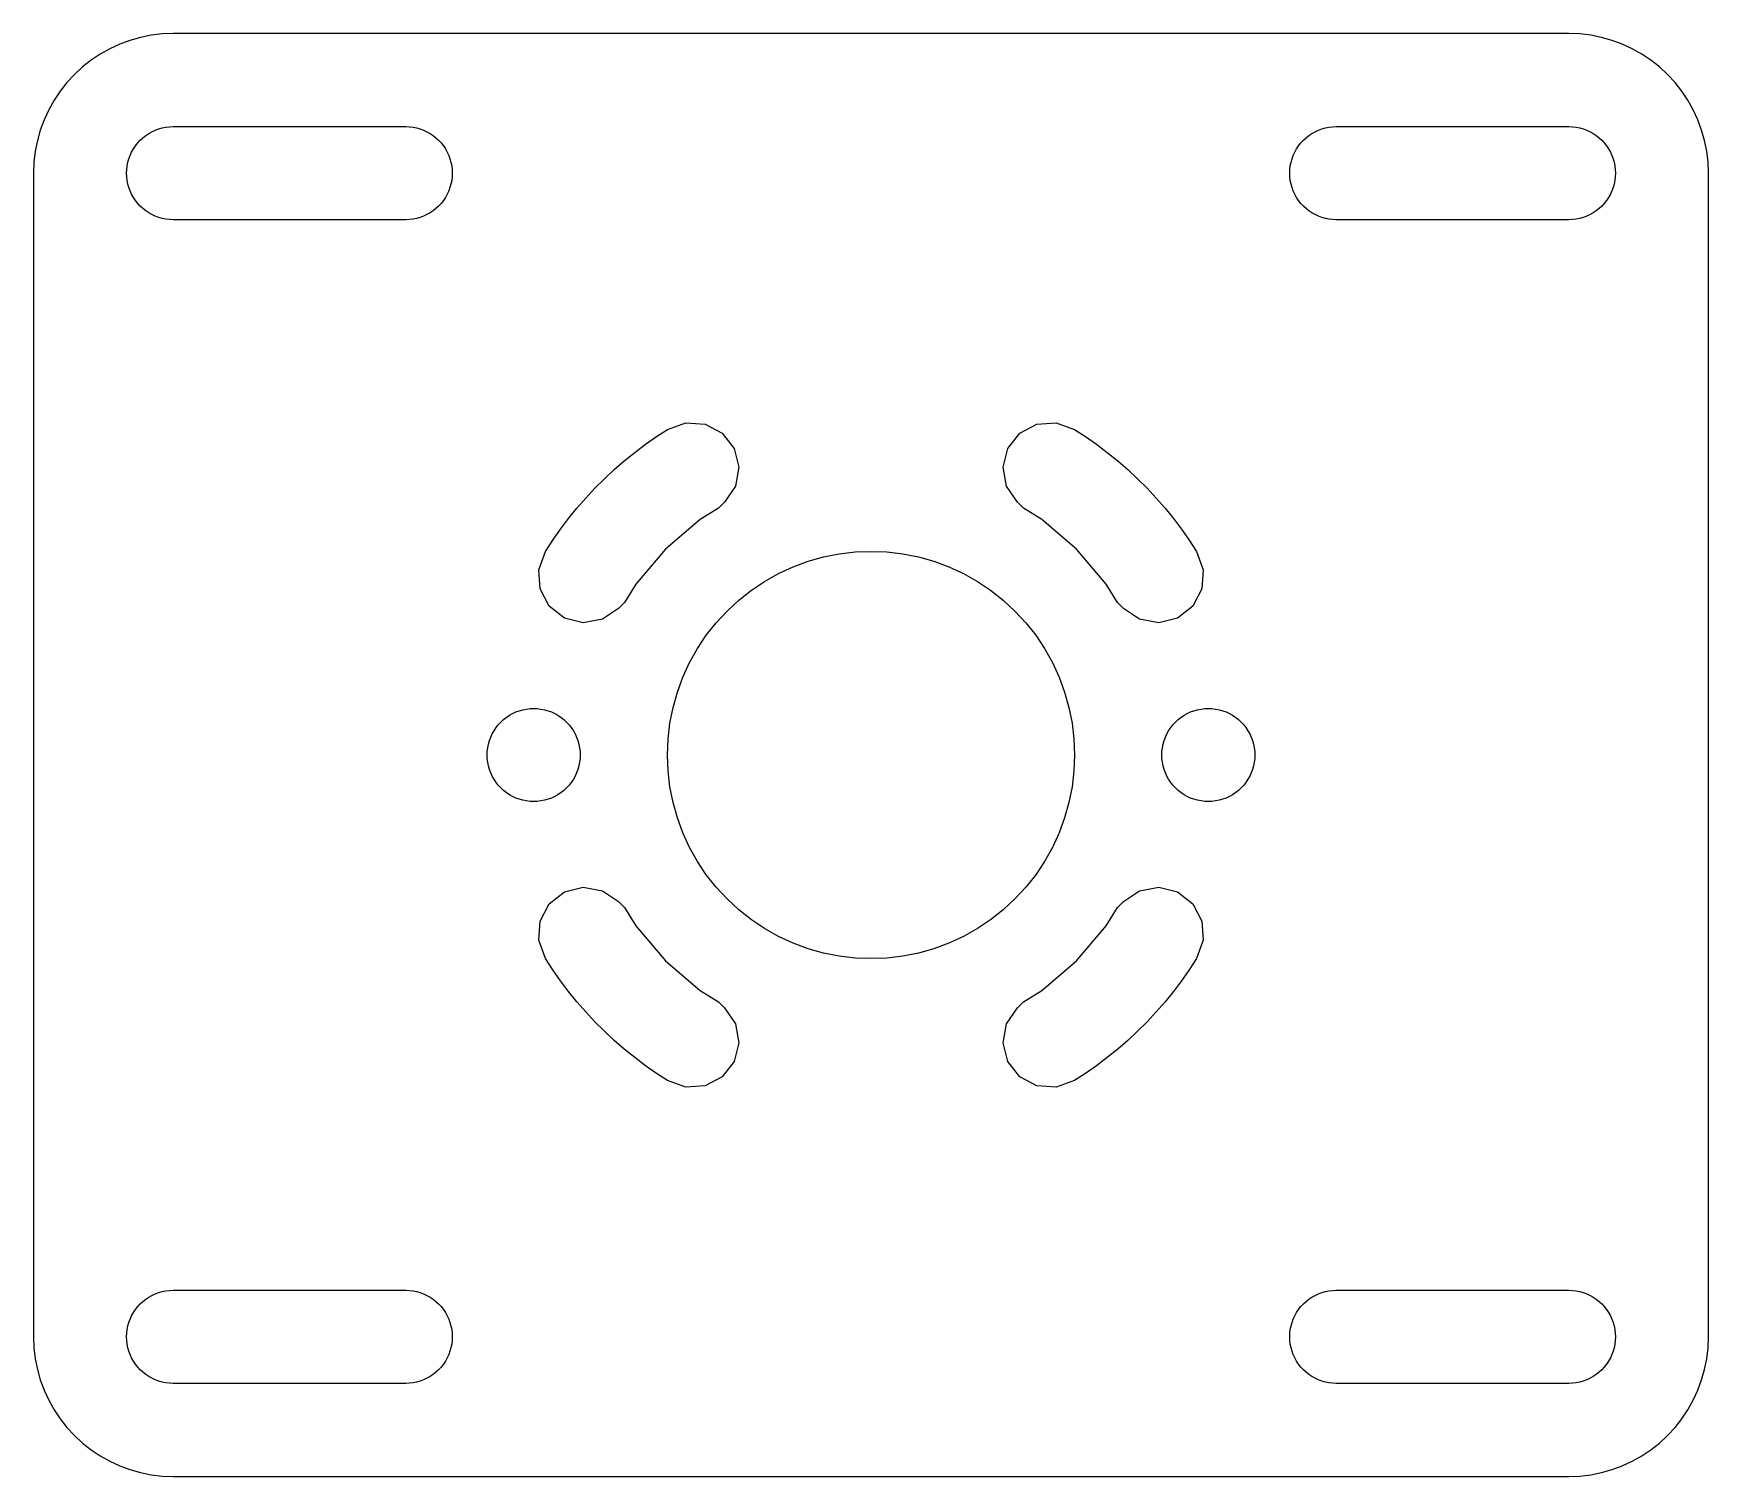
# Model space of a CAD drawing. Header units: metres. Extents: x 34 to 106, y -31 to 31.
import ezdxf

# ---------------------------------------------------------------- set-up
doc = ezdxf.new("R2010")
doc.units = ezdxf.units.M

msp = doc.modelspace()

# ---------------------------------------------------------------- linework, layer by layer
for p, q in [((39.5293, 30.9815), (39.0614, 30.9261)), ((40, 31), (39.5293, 30.9815)), ((100, 31), (40, 31)), ((100.471, 30.9815), (100, 31)), ((100.939, 30.9261), (100.471, 30.9815)), ((37.2761, 30.346), (36.865, 30.1158)), ((37.7039, 30.5433), (37.2761, 30.346)), ((38.1459, 30.7063), (37.7039, 30.5433)), ((38.5993, 30.8342), (38.1459, 30.7063)), ((39.0614, 30.9261), (38.5993, 30.8342)), ((101.401, 30.8342), (100.939, 30.9261)), ((101.854, 30.7063), (101.401, 30.8342)), ((102.296, 30.5433), (101.854, 30.7063)), ((102.724, 30.346), (102.296, 30.5433)), ((103.135, 30.1158), (102.724, 30.346)), ((36.1033, 29.5624), (35.7574, 29.2426)), ((36.4733, 29.8541), (36.1033, 29.5624)), ((36.865, 30.1158), (36.4733, 29.8541)), ((103.527, 29.8541), (103.135, 30.1158)), ((103.897, 29.5624), (103.527, 29.8541)), ((104.243, 29.2426), (103.897, 29.5624)), ((35.4376, 28.8967), (35.1459, 28.5267)), ((35.7574, 29.2426), (35.4376, 28.8967)), ((104.562, 28.8967), (104.243, 29.2426)), ((104.854, 28.5267), (104.562, 28.8967)), ((34.8842, 28.135), (34.654, 27.7239)), ((35.1459, 28.5267), (34.8842, 28.135)), ((105.116, 28.135), (104.854, 28.5267)), ((105.346, 27.7239), (105.116, 28.135)), ((34.654, 27.7239), (34.4567, 27.2961)), ((105.543, 27.2961), (105.346, 27.7239)), ((34.2937, 26.8541), (34.1658, 26.4007)), ((34.4567, 27.2961), (34.2937, 26.8541)), ((38.8244, 26.618), (38.955, 26.7053)), ((38.955, 26.7053), (39.092, 26.782)), ((39.092, 26.782), (39.2346, 26.8477)), ((39.2346, 26.8477), (39.382, 26.9021)), ((39.382, 26.9021), (39.5331, 26.9447)), ((39.5331, 26.9447), (39.6871, 26.9754)), ((39.6871, 26.9754), (39.8431, 26.9938)), ((39.8431, 26.9938), (40, 27)), ((40, 27), (50, 27)), ((50, 27), (50.1569, 26.9938)), ((50.1569, 26.9938), (50.3129, 26.9754)), ((50.3129, 26.9754), (50.4669, 26.9447)), ((50.4669, 26.9447), (50.618, 26.9021)), ((50.618, 26.9021), (50.7654, 26.8477)), ((50.7654, 26.8477), (50.908, 26.782)), ((50.908, 26.782), (51.045, 26.7053)), ((51.045, 26.7053), (51.1756, 26.618)), ((88.8244, 26.618), (88.955, 26.7053)), ((88.955, 26.7053), (89.092, 26.782)), ((89.092, 26.782), (89.2346, 26.8477)), ((89.2346, 26.8477), (89.382, 26.9021)), ((89.382, 26.9021), (89.5331, 26.9447)), ((89.5331, 26.9447), (89.6871, 26.9754)), ((89.6871, 26.9754), (89.8431, 26.9938)), ((89.8431, 26.9938), (90, 27)), ((90, 27), (100, 27)), ((100, 27), (100.157, 26.9938)), ((100.157, 26.9938), (100.313, 26.9754)), ((100.313, 26.9754), (100.467, 26.9447)), ((100.467, 26.9447), (100.618, 26.9021)), ((100.618, 26.9021), (100.765, 26.8477)), ((100.765, 26.8477), (100.908, 26.782)), ((100.908, 26.782), (101.045, 26.7053)), ((101.045, 26.7053), (101.176, 26.618)), ((105.706, 26.8541), (105.543, 27.2961)), ((105.834, 26.4007), (105.706, 26.8541)), ((34.0739, 25.9386), (34.0185, 25.4707)), ((34.1658, 26.4007), (34.0739, 25.9386)), ((38.218, 25.908), (38.2947, 26.045)), ((38.2947, 26.045), (38.382, 26.1756)), ((38.382, 26.1756), (38.4792, 26.2989)), ((38.4792, 26.2989), (38.5858, 26.4142)), ((38.5858, 26.4142), (38.7011, 26.5208)), ((38.7011, 26.5208), (38.8244, 26.618)), ((51.1756, 26.618), (51.2989, 26.5208)), ((51.2989, 26.5208), (51.4142, 26.4142)), ((51.4142, 26.4142), (51.5208, 26.2989)), ((51.5208, 26.2989), (51.618, 26.1756)), ((51.618, 26.1756), (51.7053, 26.045)), ((51.7053, 26.045), (51.782, 25.908)), ((88.218, 25.908), (88.2947, 26.045)), ((88.2947, 26.045), (88.382, 26.1756)), ((88.382, 26.1756), (88.4792, 26.2989)), ((88.4792, 26.2989), (88.5858, 26.4142)), ((88.5858, 26.4142), (88.7011, 26.5208)), ((88.7011, 26.5208), (88.8244, 26.618)), ((101.176, 26.618), (101.299, 26.5208)), ((101.299, 26.5208), (101.414, 26.4142)), ((101.414, 26.4142), (101.521, 26.2989)), ((101.521, 26.2989), (101.618, 26.1756)), ((101.618, 26.1756), (101.705, 26.045)), ((101.705, 26.045), (101.782, 25.908)), ((105.926, 25.9386), (105.834, 26.4007)), ((105.981, 25.4707), (105.926, 25.9386)), ((34.0185, 25.4707), (34, 25)), ((38.0062, 25.1569), (38.0246, 25.3129)), ((38.0246, 25.3129), (38.0553, 25.4669)), ((38.0553, 25.4669), (38.0979, 25.618)), ((38.0979, 25.618), (38.1523, 25.7654)), ((38.1523, 25.7654), (38.218, 25.908)), ((51.782, 25.908), (51.8478, 25.7654)), ((51.8478, 25.7654), (51.9021, 25.618)), ((51.9021, 25.618), (51.9447, 25.4669)), ((51.9447, 25.4669), (51.9754, 25.3129)), ((51.9754, 25.3129), (51.9938, 25.1569)), ((88.0062, 25.1569), (88.0246, 25.3129)), ((88.0246, 25.3129), (88.0553, 25.4669)), ((88.0553, 25.4669), (88.0979, 25.618)), ((88.0979, 25.618), (88.1522, 25.7654)), ((88.1522, 25.7654), (88.218, 25.908)), ((101.782, 25.908), (101.848, 25.7654)), ((101.848, 25.7654), (101.902, 25.618)), ((101.902, 25.618), (101.945, 25.4669)), ((101.945, 25.4669), (101.975, 25.3129)), ((101.975, 25.3129), (101.994, 25.1569)), ((106, 25), (105.981, 25.4707)), ((34, 25), (34, -25)), ((38, 25), (38.0062, 25.1569)), ((38.0062, 24.8431), (38, 25)), ((38.0246, 24.6871), (38.0062, 24.8431)), ((38.0553, 24.5331), (38.0246, 24.6871)), ((38.0979, 24.382), (38.0553, 24.5331)), ((51.9447, 24.5331), (51.9021, 24.382)), ((51.9754, 24.6871), (51.9447, 24.5331)), ((51.9938, 24.8431), (51.9754, 24.6871)), ((51.9938, 25.1569), (52, 25)), ((52, 25), (51.9938, 24.8431)), ((88, 25), (88.0062, 25.1569)), ((88.0062, 24.8431), (88, 25)), ((88.0246, 24.6871), (88.0062, 24.8431)), ((88.0553, 24.5331), (88.0246, 24.6871)), ((88.0979, 24.382), (88.0553, 24.5331)), ((101.945, 24.5331), (101.902, 24.382)), ((101.975, 24.6871), (101.945, 24.5331)), ((101.994, 24.8431), (101.975, 24.6871)), ((101.994, 25.1569), (102, 25)), ((102, 25), (101.994, 24.8431)), ((106, -25), (106, 25)), ((38.1523, 24.2346), (38.0979, 24.382)), ((38.218, 24.092), (38.1523, 24.2346)), ((38.2947, 23.955), (38.218, 24.092)), ((38.382, 23.8244), (38.2947, 23.955)), ((38.4792, 23.7011), (38.382, 23.8244)), ((51.618, 23.8244), (51.5208, 23.7011)), ((51.7053, 23.955), (51.618, 23.8244)), ((51.782, 24.092), (51.7053, 23.955)), ((51.8478, 24.2346), (51.782, 24.092)), ((51.9021, 24.382), (51.8478, 24.2346)), ((88.1522, 24.2346), (88.0979, 24.382)), ((88.218, 24.092), (88.1522, 24.2346)), ((88.2947, 23.955), (88.218, 24.092)), ((88.382, 23.8244), (88.2947, 23.955)), ((88.4792, 23.7011), (88.382, 23.8244)), ((101.618, 23.8244), (101.521, 23.7011)), ((101.705, 23.955), (101.618, 23.8244)), ((101.782, 24.092), (101.705, 23.955)), ((101.848, 24.2346), (101.782, 24.092)), ((101.902, 24.382), (101.848, 24.2346)), ((38.5858, 23.5858), (38.4792, 23.7011)), ((38.7011, 23.4792), (38.5858, 23.5858)), ((38.8244, 23.382), (38.7011, 23.4792)), ((38.955, 23.2947), (38.8244, 23.382)), ((39.092, 23.218), (38.955, 23.2947)), ((39.2346, 23.1522), (39.092, 23.218)), ((39.382, 23.0979), (39.2346, 23.1522)), ((39.5331, 23.0553), (39.382, 23.0979)), ((39.6871, 23.0246), (39.5331, 23.0553)), ((50.4669, 23.0553), (50.3129, 23.0246)), ((50.618, 23.0979), (50.4669, 23.0553)), ((50.7654, 23.1522), (50.618, 23.0979)), ((50.908, 23.218), (50.7654, 23.1522)), ((51.045, 23.2947), (50.908, 23.218)), ((51.1756, 23.382), (51.045, 23.2947)), ((51.2989, 23.4792), (51.1756, 23.382)), ((51.4142, 23.5858), (51.2989, 23.4792)), ((51.5208, 23.7011), (51.4142, 23.5858)), ((88.5858, 23.5858), (88.4792, 23.7011)), ((88.7011, 23.4792), (88.5858, 23.5858)), ((88.8244, 23.382), (88.7011, 23.4792)), ((88.955, 23.2947), (88.8244, 23.382)), ((89.092, 23.218), (88.955, 23.2947)), ((89.2346, 23.1522), (89.092, 23.218)), ((89.382, 23.0979), (89.2346, 23.1522)), ((89.5331, 23.0553), (89.382, 23.0979)), ((89.6871, 23.0246), (89.5331, 23.0553)), ((100.467, 23.0553), (100.313, 23.0246)), ((100.618, 23.0979), (100.467, 23.0553)), ((100.765, 23.1522), (100.618, 23.0979)), ((100.908, 23.218), (100.765, 23.1522)), ((101.045, 23.2947), (100.908, 23.218)), ((101.176, 23.382), (101.045, 23.2947)), ((101.299, 23.4792), (101.176, 23.382)), ((101.414, 23.5858), (101.299, 23.4792)), ((101.521, 23.7011), (101.414, 23.5858)), ((39.8431, 23.0062), (39.6871, 23.0246)), ((40, 23), (39.8431, 23.0062)), ((50, 23), (40, 23)), ((50.1569, 23.0062), (50, 23)), ((50.3129, 23.0246), (50.1569, 23.0062)), ((89.8431, 23.0062), (89.6871, 23.0246)), ((90, 23), (89.8431, 23.0062)), ((100, 23), (90, 23)), ((100.157, 23.0062), (100, 23)), ((100.313, 23.0246), (100.157, 23.0062)), ((60.7733, 13.6791), (61.2563, 13.9928)), ((61.2563, 13.9928), (62.0378, 14.2772)), ((62.0378, 14.2772), (62.8674, 14.2192)), ((62.8674, 14.2192), (63.6017, 13.8288)), ((63.6017, 13.8288), (64.1138, 13.1734)), ((75.8862, 13.1734), (76.3983, 13.8288)), ((76.3983, 13.8288), (77.1326, 14.2192)), ((77.1326, 14.2192), (77.9622, 14.2772)), ((77.9622, 14.2772), (78.7437, 13.9928)), ((78.7437, 13.9928), (79.2267, 13.6791)), ((59.394, 12.6397), (59.8416, 13.0022)), ((59.8416, 13.0022), (60.3016, 13.3488)), ((60.3016, 13.3488), (60.7733, 13.6791)), ((64.1138, 13.1734), (64.315, 12.3665)), ((75.685, 12.3665), (75.8862, 13.1734)), ((79.2267, 13.6791), (79.6984, 13.3488)), ((79.6984, 13.3488), (80.1584, 13.0022)), ((80.1584, 13.0022), (80.606, 12.6397)), ((58.5381, 11.8691), (58.9594, 12.2619)), ((58.9594, 12.2619), (59.394, 12.6397)), ((64.315, 12.3665), (64.1705, 11.5475)), ((75.8295, 11.5475), (75.685, 12.3665)), ((80.606, 12.6397), (81.0406, 12.2619)), ((81.0406, 12.2619), (81.4619, 11.8691)), ((58.1309, 11.4619), (58.5381, 11.8691)), ((64.1705, 11.5475), (63.7055, 10.858)), ((76.2945, 10.858), (75.8295, 11.5475)), ((81.4619, 11.8691), (81.8691, 11.4619)), ((57.3603, 10.606), (57.7381, 11.0406)), ((57.7381, 11.0406), (58.1309, 11.4619)), ((63.7055, 10.858), (63.4469, 10.5994)), ((76.5531, 10.5994), (76.2945, 10.858)), ((81.8691, 11.4619), (82.2619, 11.0406)), ((82.2619, 11.0406), (82.6397, 10.606)), ((56.6512, 9.69844), (56.9978, 10.1584)), ((56.9978, 10.1584), (57.3603, 10.606)), ((62.6527, 10.1127), (61.1612, 8.83882)), ((63.4469, 10.5994), (62.6527, 10.1127)), ((77.3473, 10.1127), (76.5531, 10.5994)), ((78.8388, 8.83882), (77.3473, 10.1127)), ((82.6397, 10.606), (83.0022, 10.1584)), ((83.0022, 10.1584), (83.3488, 9.69844)), ((56.3209, 9.22667), (56.6512, 9.69844)), ((83.3488, 9.69844), (83.6791, 9.22667)), ((55.7228, 7.96217), (56.0072, 8.74367)), ((56.0072, 8.74367), (56.3209, 9.22667)), ((61.1612, 8.83882), (59.8873, 7.34731)), ((67.9574, 8.50822), (68.6312, 8.64227)), ((68.6312, 8.64227), (69.3135, 8.72302)), ((69.3135, 8.72302), (70, 8.75)), ((70, 8.75), (70.6865, 8.72302)), ((70.6865, 8.72302), (71.3688, 8.64227)), ((71.3688, 8.64227), (72.0426, 8.50822)), ((80.1127, 7.34731), (78.8388, 8.83882)), ((83.6791, 9.22667), (83.9928, 8.74367)), ((83.9928, 8.74367), (84.2772, 7.96217)), ((55.7808, 7.13255), (55.7228, 7.96217)), ((66.0276, 7.7963), (66.6515, 8.08394)), ((66.6515, 8.08394), (67.2961, 8.32173)), ((67.2961, 8.32173), (67.9574, 8.50822)), ((72.0426, 8.50822), (72.7039, 8.32173)), ((72.7039, 8.32173), (73.3485, 8.08394)), ((73.3485, 8.08394), (73.9724, 7.7963)), ((84.2772, 7.96217), (84.2192, 7.13255)), ((59.8873, 7.34731), (59.4006, 6.55313)), ((64.8569, 7.07889), (65.4281, 7.46059)), ((65.4281, 7.46059), (66.0276, 7.7963)), ((73.9724, 7.7963), (74.5719, 7.46059)), ((74.5719, 7.46059), (75.1431, 7.07889)), ((80.5994, 6.55313), (80.1127, 7.34731)), ((56.1712, 6.39825), (55.7808, 7.13255)), ((59.4006, 6.55313), (59.142, 6.29449)), ((63.8128, 6.18718), (64.3173, 6.65355)), ((64.3173, 6.65355), (64.8569, 7.07889)), ((75.1431, 7.07889), (75.6827, 6.65355)), ((75.6827, 6.65355), (76.1872, 6.18718)), ((80.858, 6.29449), (80.5994, 6.55313)), ((84.2192, 7.13255), (83.8288, 6.39825)), ((56.8266, 5.88623), (56.1712, 6.39825)), ((57.6335, 5.68504), (56.8266, 5.88623)), ((58.4525, 5.82945), (57.6335, 5.68504)), ((59.142, 6.29449), (58.4525, 5.82945)), ((63.3465, 5.68266), (63.8128, 6.18718)), ((76.1872, 6.18718), (76.6535, 5.68266)), ((81.5475, 5.82945), (80.858, 6.29449)), ((82.3665, 5.68504), (81.5475, 5.82945)), ((83.1734, 5.88623), (82.3665, 5.68504)), ((83.8288, 6.39825), (83.1734, 5.88623)), ((62.5394, 4.57185), (62.9211, 5.14311)), ((62.9211, 5.14311), (63.3465, 5.68266)), ((76.6535, 5.68266), (77.0789, 5.14311)), ((77.0789, 5.14311), (77.4606, 4.57185)), ((62.2037, 3.97241), (62.5394, 4.57185)), ((77.4606, 4.57185), (77.7963, 3.97241)), ((61.9161, 3.34846), (62.2037, 3.97241)), ((77.7963, 3.97241), (78.0839, 3.34846)), ((61.6783, 2.70389), (61.9161, 3.34846)), ((78.0839, 3.34846), (78.3217, 2.70389)), ((61.4918, 2.04263), (61.6783, 2.70389)), ((78.3217, 2.70389), (78.5082, 2.04263)), ((54.0858, 1.4142), (54.2011, 1.5208)), ((54.2011, 1.5208), (54.3244, 1.61803)), ((54.3244, 1.61803), (54.455, 1.70528)), ((54.455, 1.70528), (54.592, 1.78201)), ((54.592, 1.78201), (54.7346, 1.84775)), ((54.7346, 1.84775), (54.882, 1.9021)), ((54.882, 1.9021), (55.0331, 1.94473)), ((55.0331, 1.94473), (55.1871, 1.97537)), ((55.1871, 1.97537), (55.3431, 1.99382)), ((55.3431, 1.99382), (55.5, 2)), ((55.5, 2), (55.6569, 1.99382)), ((55.6569, 1.99382), (55.8129, 1.97537)), ((55.8129, 1.97537), (55.9669, 1.94473)), ((55.9669, 1.94473), (56.118, 1.9021)), ((56.118, 1.9021), (56.2654, 1.84775)), ((56.2654, 1.84775), (56.408, 1.78201)), ((56.408, 1.78201), (56.545, 1.70528)), ((56.545, 1.70528), (56.6756, 1.61803)), ((56.6756, 1.61803), (56.7989, 1.5208)), ((56.7989, 1.5208), (56.9142, 1.4142)), ((61.3577, 1.36879), (61.4918, 2.04263)), ((78.5082, 2.04263), (78.6423, 1.36879)), ((83.0858, 1.4142), (83.2011, 1.5208)), ((83.2011, 1.5208), (83.3244, 1.61803)), ((83.3244, 1.61803), (83.455, 1.70528)), ((83.455, 1.70528), (83.592, 1.78201)), ((83.592, 1.78201), (83.7346, 1.84775)), ((83.7346, 1.84775), (83.882, 1.9021)), ((83.882, 1.9021), (84.0331, 1.94473)), ((84.0331, 1.94473), (84.1871, 1.97537)), ((84.1871, 1.97537), (84.3431, 1.99382)), ((84.3431, 1.99382), (84.5, 2)), ((84.5, 2), (84.6569, 1.99382)), ((84.6569, 1.99382), (84.8129, 1.97537)), ((84.8129, 1.97537), (84.9669, 1.94473)), ((84.9669, 1.94473), (85.118, 1.9021)), ((85.118, 1.9021), (85.2654, 1.84775)), ((85.2654, 1.84775), (85.408, 1.78201)), ((85.408, 1.78201), (85.545, 1.70528)), ((85.545, 1.70528), (85.6756, 1.61803)), ((85.6756, 1.61803), (85.7989, 1.5208)), ((85.7989, 1.5208), (85.9142, 1.4142)), ((53.5979, 0.618027), (53.6523, 0.765366)), ((53.6523, 0.765366), (53.718, 0.907974)), ((53.718, 0.907974), (53.7947, 1.04498)), ((53.7947, 1.04498), (53.882, 1.17557)), ((53.882, 1.17557), (53.9792, 1.29889)), ((53.9792, 1.29889), (54.0858, 1.4142)), ((56.9142, 1.4142), (57.0208, 1.29889)), ((57.0208, 1.29889), (57.118, 1.17557)), ((57.118, 1.17557), (57.2053, 1.04498)), ((57.2053, 1.04498), (57.282, 0.907974)), ((57.282, 0.907974), (57.3478, 0.765366)), ((57.3478, 0.765366), (57.4021, 0.618027)), ((61.277, 0.686508), (61.3577, 1.36879)), ((78.6423, 1.36879), (78.723, 0.686508)), ((82.5979, 0.618027), (82.6522, 0.765366)), ((82.6522, 0.765366), (82.718, 0.907974)), ((82.718, 0.907974), (82.7947, 1.04498)), ((82.7947, 1.04498), (82.882, 1.17557)), ((82.882, 1.17557), (82.9792, 1.29889)), ((82.9792, 1.29889), (83.0858, 1.4142)), ((85.9142, 1.4142), (86.0208, 1.29889)), ((86.0208, 1.29889), (86.118, 1.17557)), ((86.118, 1.17557), (86.2053, 1.04498)), ((86.2053, 1.04498), (86.282, 0.907974)), ((86.282, 0.907974), (86.3477, 0.765366)), ((86.3477, 0.765366), (86.4021, 0.618027)), ((53.5, 0), (53.5062, 0.156906)), ((53.5062, -0.156906), (53.5, 0)), ((53.5062, 0.156906), (53.5246, 0.312866)), ((53.5246, 0.312866), (53.5553, 0.466888)), ((53.5553, 0.466888), (53.5979, 0.618027)), ((57.4021, 0.618027), (57.4447, 0.466888)), ((57.4447, 0.466888), (57.4754, 0.312866)), ((57.4754, 0.312866), (57.4938, 0.156906)), ((57.4938, 0.156906), (57.5, 0)), ((57.5, 0), (57.4938, -0.156906)), ((61.25, 0), (61.277, 0.686508)), ((61.277, -0.686508), (61.25, 0)), ((78.723, 0.686508), (78.75, 0)), ((78.75, 0), (78.723, -0.686508)), ((82.5, 0), (82.5062, 0.156906)), ((82.5062, -0.156906), (82.5, 0)), ((82.5062, 0.156906), (82.5246, 0.312866)), ((82.5246, 0.312866), (82.5553, 0.466888)), ((82.5553, 0.466888), (82.5979, 0.618027)), ((86.4021, 0.618027), (86.4447, 0.466888)), ((86.4447, 0.466888), (86.4754, 0.312866)), ((86.4754, 0.312866), (86.4938, 0.156906)), ((86.4938, 0.156906), (86.5, 0)), ((86.5, 0), (86.4938, -0.156906)), ((53.5246, -0.312866), (53.5062, -0.156906)), ((53.5553, -0.466888), (53.5246, -0.312866)), ((53.5979, -0.618027), (53.5553, -0.466888)), ((53.6523, -0.765366), (53.5979, -0.618027)), ((57.4021, -0.618027), (57.3478, -0.765366)), ((57.4447, -0.466888), (57.4021, -0.618027)), ((57.4754, -0.312866), (57.4447, -0.466888)), ((57.4938, -0.156906), (57.4754, -0.312866)), ((61.3577, -1.36879), (61.277, -0.686508)), ((78.723, -0.686508), (78.6423, -1.36879)), ((82.5246, -0.312866), (82.5062, -0.156906)), ((82.5553, -0.466888), (82.5246, -0.312866)), ((82.5979, -0.618027), (82.5553, -0.466888)), ((82.6522, -0.765366), (82.5979, -0.618027)), ((86.4021, -0.618027), (86.3477, -0.765366)), ((86.4447, -0.466888), (86.4021, -0.618027)), ((86.4754, -0.312866), (86.4447, -0.466888)), ((86.4938, -0.156906), (86.4754, -0.312866)), ((53.718, -0.907974), (53.6523, -0.765366)), ((53.7947, -1.04498), (53.718, -0.907974)), ((53.882, -1.17557), (53.7947, -1.04498)), ((53.9792, -1.29889), (53.882, -1.17557)), ((54.0858, -1.4142), (53.9792, -1.29889)), ((54.2011, -1.5208), (54.0858, -1.4142)), ((56.9142, -1.4142), (56.7989, -1.5208)), ((57.0208, -1.29889), (56.9142, -1.4142)), ((57.118, -1.17557), (57.0208, -1.29889)), ((57.2053, -1.04498), (57.118, -1.17557)), ((57.282, -0.907974), (57.2053, -1.04498)), ((57.3478, -0.765366), (57.282, -0.907974)), ((61.4918, -2.04263), (61.3577, -1.36879)), ((78.6423, -1.36879), (78.5082, -2.04263)), ((82.718, -0.907974), (82.6522, -0.765366)), ((82.7947, -1.04498), (82.718, -0.907974)), ((82.882, -1.17557), (82.7947, -1.04498)), ((82.9792, -1.29889), (82.882, -1.17557)), ((83.0858, -1.4142), (82.9792, -1.29889)), ((83.2011, -1.5208), (83.0858, -1.4142)), ((85.9142, -1.4142), (85.7989, -1.5208)), ((86.0208, -1.29889), (85.9142, -1.4142)), ((86.118, -1.17557), (86.0208, -1.29889)), ((86.2053, -1.04498), (86.118, -1.17557)), ((86.282, -0.907974), (86.2053, -1.04498)), ((86.3477, -0.765366), (86.282, -0.907974)), ((54.3244, -1.61803), (54.2011, -1.5208)), ((54.455, -1.70528), (54.3244, -1.61803)), ((54.592, -1.78201), (54.455, -1.70528)), ((54.7346, -1.84775), (54.592, -1.78201)), ((54.882, -1.9021), (54.7346, -1.84775)), ((55.0331, -1.94473), (54.882, -1.9021)), ((55.1871, -1.97537), (55.0331, -1.94473)), ((55.3431, -1.99382), (55.1871, -1.97537)), ((55.5, -2), (55.3431, -1.99382)), ((55.6569, -1.99382), (55.5, -2)), ((55.8129, -1.97537), (55.6569, -1.99382)), ((55.9669, -1.94473), (55.8129, -1.97537)), ((56.118, -1.9021), (55.9669, -1.94473)), ((56.2654, -1.84775), (56.118, -1.9021)), ((56.408, -1.78201), (56.2654, -1.84775)), ((56.545, -1.70528), (56.408, -1.78201)), ((56.6756, -1.61803), (56.545, -1.70528)), ((56.7989, -1.5208), (56.6756, -1.61803)), ((61.6783, -2.70389), (61.4918, -2.04263)), ((78.5082, -2.04263), (78.3217, -2.70389)), ((83.3244, -1.61803), (83.2011, -1.5208)), ((83.455, -1.70528), (83.3244, -1.61803)), ((83.592, -1.78201), (83.455, -1.70528)), ((83.7346, -1.84775), (83.592, -1.78201)), ((83.882, -1.9021), (83.7346, -1.84775)), ((84.0331, -1.94473), (83.882, -1.9021)), ((84.1871, -1.97537), (84.0331, -1.94473)), ((84.3431, -1.99382), (84.1871, -1.97537)), ((84.5, -2), (84.3431, -1.99382)), ((84.6569, -1.99382), (84.5, -2)), ((84.8129, -1.97537), (84.6569, -1.99382)), ((84.9669, -1.94473), (84.8129, -1.97537)), ((85.118, -1.9021), (84.9669, -1.94473)), ((85.2654, -1.84775), (85.118, -1.9021)), ((85.408, -1.78201), (85.2654, -1.84775)), ((85.545, -1.70528), (85.408, -1.78201)), ((85.6756, -1.61803), (85.545, -1.70528)), ((85.7989, -1.5208), (85.6756, -1.61803)), ((61.9161, -3.34846), (61.6783, -2.70389)), ((78.3217, -2.70389), (78.0839, -3.34846)), ((62.2037, -3.97241), (61.9161, -3.34846)), ((78.0839, -3.34846), (77.7963, -3.97241)), ((62.5394, -4.57185), (62.2037, -3.97241)), ((77.7963, -3.97241), (77.4606, -4.57185)), ((62.9211, -5.14311), (62.5394, -4.57185)), ((77.4606, -4.57185), (77.0789, -5.14311)), ((56.8266, -5.88623), (57.6335, -5.68504)), ((57.6335, -5.68504), (58.4525, -5.82945)), ((63.3465, -5.68266), (62.9211, -5.14311)), ((63.8128, -6.18718), (63.3465, -5.68266)), ((76.6535, -5.68266), (76.1872, -6.18718)), ((77.0789, -5.14311), (76.6535, -5.68266)), ((81.5475, -5.82945), (82.3665, -5.68504)), ((82.3665, -5.68504), (83.1734, -5.88623)), ((55.7808, -7.13255), (56.1712, -6.39825)), ((56.1712, -6.39825), (56.8266, -5.88623)), ((58.4525, -5.82945), (59.142, -6.29449)), ((59.142, -6.29449), (59.4006, -6.55313)), ((64.3173, -6.65355), (63.8128, -6.18718)), ((76.1872, -6.18718), (75.6827, -6.65355)), ((80.5994, -6.55313), (80.858, -6.29449)), ((80.858, -6.29449), (81.5475, -5.82945)), ((83.1734, -5.88623), (83.8288, -6.39825)), ((83.8288, -6.39825), (84.2192, -7.13255)), ((55.7228, -7.96217), (55.7808, -7.13255)), ((59.4006, -6.55313), (59.8873, -7.34731)), ((64.8569, -7.07889), (64.3173, -6.65355)), ((65.4281, -7.46059), (64.8569, -7.07889)), ((75.1431, -7.07889), (74.5719, -7.46059)), ((75.6827, -6.65355), (75.1431, -7.07889)), ((80.1127, -7.34731), (80.5994, -6.55313)), ((84.2192, -7.13255), (84.2772, -7.96217)), ((59.8873, -7.34731), (61.1612, -8.83882)), ((66.0276, -7.7963), (65.4281, -7.46059)), ((66.6515, -8.08394), (66.0276, -7.7963)), ((73.9724, -7.7963), (73.3485, -8.08394)), ((74.5719, -7.46059), (73.9724, -7.7963)), ((78.8388, -8.83882), (80.1127, -7.34731)), ((56.0072, -8.74367), (55.7228, -7.96217)), ((67.2961, -8.32173), (66.6515, -8.08394)), ((67.9574, -8.50822), (67.2961, -8.32173)), ((68.6312, -8.64227), (67.9574, -8.50822)), ((72.0426, -8.50822), (71.3688, -8.64227)), ((72.7039, -8.32173), (72.0426, -8.50822)), ((73.3485, -8.08394), (72.7039, -8.32173)), ((84.2772, -7.96217), (83.9928, -8.74367)), ((56.3209, -9.22667), (56.0072, -8.74367)), ((56.6512, -9.69844), (56.3209, -9.22667)), ((61.1612, -8.83882), (62.6527, -10.1127)), ((69.3135, -8.72302), (68.6312, -8.64227)), ((70, -8.75), (69.3135, -8.72302)), ((70.6865, -8.72302), (70, -8.75)), ((71.3688, -8.64227), (70.6865, -8.72302)), ((77.3473, -10.1127), (78.8388, -8.83882)), ((83.6791, -9.22667), (83.3488, -9.69844)), ((83.9928, -8.74367), (83.6791, -9.22667)), ((56.9978, -10.1584), (56.6512, -9.69844)), ((83.3488, -9.69844), (83.0022, -10.1584)), ((57.3603, -10.606), (56.9978, -10.1584)), ((57.7381, -11.0406), (57.3603, -10.606)), ((62.6527, -10.1127), (63.4469, -10.5994)), ((63.4469, -10.5994), (63.7055, -10.858)), ((76.2945, -10.858), (76.5531, -10.5994)), ((76.5531, -10.5994), (77.3473, -10.1127)), ((82.6397, -10.606), (82.2619, -11.0406)), ((83.0022, -10.1584), (82.6397, -10.606)), ((58.1309, -11.4619), (57.7381, -11.0406)), ((58.5381, -11.8691), (58.1309, -11.4619)), ((63.7055, -10.858), (64.1705, -11.5475)), ((75.8295, -11.5475), (76.2945, -10.858)), ((81.8691, -11.4619), (81.4619, -11.8691)), ((82.2619, -11.0406), (81.8691, -11.4619)), ((58.9594, -12.2619), (58.5381, -11.8691)), ((64.1705, -11.5475), (64.315, -12.3665)), ((75.685, -12.3665), (75.8295, -11.5475)), ((81.4619, -11.8691), (81.0406, -12.2619)), ((59.394, -12.6397), (58.9594, -12.2619)), ((59.8416, -13.0022), (59.394, -12.6397)), ((64.315, -12.3665), (64.1138, -13.1734)), ((75.8862, -13.1734), (75.685, -12.3665)), ((80.606, -12.6397), (80.1584, -13.0022)), ((81.0406, -12.2619), (80.606, -12.6397)), ((60.3016, -13.3488), (59.8416, -13.0022)), ((60.7733, -13.6791), (60.3016, -13.3488)), ((61.2563, -13.9928), (60.7733, -13.6791)), ((64.1138, -13.1734), (63.6017, -13.8288)), ((76.3983, -13.8288), (75.8862, -13.1734)), ((79.2267, -13.6791), (78.7437, -13.9928)), ((79.6984, -13.3488), (79.2267, -13.6791)), ((80.1584, -13.0022), (79.6984, -13.3488)), ((62.0378, -14.2772), (61.2563, -13.9928)), ((62.8674, -14.2192), (62.0378, -14.2772)), ((63.6017, -13.8288), (62.8674, -14.2192)), ((77.1326, -14.2192), (76.3983, -13.8288)), ((77.9622, -14.2772), (77.1326, -14.2192)), ((78.7437, -13.9928), (77.9622, -14.2772)), ((39.5331, -23.0553), (39.6871, -23.0246)), ((39.6871, -23.0246), (39.8431, -23.0062)), ((39.8431, -23.0062), (40, -23)), ((40, -23), (50, -23)), ((50, -23), (50.1569, -23.0062)), ((50.1569, -23.0062), (50.3129, -23.0246)), ((50.3129, -23.0246), (50.4669, -23.0553)), ((89.5331, -23.0553), (89.6871, -23.0246)), ((89.6871, -23.0246), (89.8431, -23.0062)), ((89.8431, -23.0062), (90, -23)), ((90, -23), (100, -23)), ((100, -23), (100.157, -23.0062)), ((100.157, -23.0062), (100.313, -23.0246)), ((100.313, -23.0246), (100.467, -23.0553)), ((38.382, -23.8244), (38.4792, -23.7011)), ((38.4792, -23.7011), (38.5858, -23.5858)), ((38.5858, -23.5858), (38.7011, -23.4792)), ((38.7011, -23.4792), (38.8244, -23.382)), ((38.8244, -23.382), (38.955, -23.2947)), ((38.955, -23.2947), (39.092, -23.218)), ((39.092, -23.218), (39.2346, -23.1522)), ((39.2346, -23.1522), (39.382, -23.0979)), ((39.382, -23.0979), (39.5331, -23.0553)), ((50.4669, -23.0553), (50.618, -23.0979)), ((50.618, -23.0979), (50.7654, -23.1522)), ((50.7654, -23.1522), (50.908, -23.218)), ((50.908, -23.218), (51.045, -23.2947)), ((51.045, -23.2947), (51.1756, -23.382)), ((51.1756, -23.382), (51.2989, -23.4792)), ((51.2989, -23.4792), (51.4142, -23.5858)), ((51.4142, -23.5858), (51.5208, -23.7011)), ((51.5208, -23.7011), (51.618, -23.8244)), ((88.382, -23.8244), (88.4792, -23.7011)), ((88.4792, -23.7011), (88.5858, -23.5858)), ((88.5858, -23.5858), (88.7011, -23.4792)), ((88.7011, -23.4792), (88.8244, -23.382)), ((88.8244, -23.382), (88.955, -23.2947)), ((88.955, -23.2947), (89.092, -23.218)), ((89.092, -23.218), (89.2346, -23.1522)), ((89.2346, -23.1522), (89.382, -23.0979)), ((89.382, -23.0979), (89.5331, -23.0553)), ((100.467, -23.0553), (100.618, -23.0979)), ((100.618, -23.0979), (100.765, -23.1522)), ((100.765, -23.1522), (100.908, -23.218)), ((100.908, -23.218), (101.045, -23.2947)), ((101.045, -23.2947), (101.176, -23.382)), ((101.176, -23.382), (101.299, -23.4792)), ((101.299, -23.4792), (101.414, -23.5858)), ((101.414, -23.5858), (101.521, -23.7011)), ((101.521, -23.7011), (101.618, -23.8244)), ((38.0553, -24.5331), (38.0979, -24.382)), ((38.0979, -24.382), (38.1523, -24.2346)), ((38.1523, -24.2346), (38.218, -24.092)), ((38.218, -24.092), (38.2947, -23.955)), ((38.2947, -23.955), (38.382, -23.8244)), ((51.618, -23.8244), (51.7053, -23.955)), ((51.7053, -23.955), (51.782, -24.092)), ((51.782, -24.092), (51.8478, -24.2346)), ((51.8478, -24.2346), (51.9021, -24.382)), ((51.9021, -24.382), (51.9447, -24.5331)), ((88.0553, -24.5331), (88.0979, -24.382)), ((88.0979, -24.382), (88.1522, -24.2346)), ((88.1522, -24.2346), (88.218, -24.092)), ((88.218, -24.092), (88.2947, -23.955)), ((88.2947, -23.955), (88.382, -23.8244)), ((101.618, -23.8244), (101.705, -23.955)), ((101.705, -23.955), (101.782, -24.092)), ((101.782, -24.092), (101.848, -24.2346)), ((101.848, -24.2346), (101.902, -24.382)), ((101.902, -24.382), (101.945, -24.5331)), ((34, -25), (34.0185, -25.4707)), ((38, -25), (38.0062, -24.8431)), ((38.0062, -25.1569), (38, -25)), ((38.0062, -24.8431), (38.0246, -24.6871)), ((38.0246, -25.3129), (38.0062, -25.1569)), ((38.0246, -24.6871), (38.0553, -24.5331)), ((51.9447, -24.5331), (51.9754, -24.6871)), ((51.9754, -24.6871), (51.9938, -24.8431)), ((51.9938, -25.1569), (51.9754, -25.3129)), ((51.9938, -24.8431), (52, -25)), ((52, -25), (51.9938, -25.1569)), ((88, -25), (88.0062, -24.8431)), ((88.0062, -25.1569), (88, -25)), ((88.0062, -24.8431), (88.0246, -24.6871)), ((88.0246, -25.3129), (88.0062, -25.1569)), ((88.0246, -24.6871), (88.0553, -24.5331)), ((101.945, -24.5331), (101.975, -24.6871)), ((101.975, -24.6871), (101.994, -24.8431)), ((101.994, -25.1569), (101.975, -25.3129)), ((101.994, -24.8431), (102, -25)), ((102, -25), (101.994, -25.1569)), ((105.981, -25.4707), (106, -25)), ((34.0185, -25.4707), (34.0739, -25.9386)), ((38.0553, -25.4669), (38.0246, -25.3129)), ((38.0979, -25.618), (38.0553, -25.4669)), ((38.1523, -25.7654), (38.0979, -25.618)), ((38.218, -25.908), (38.1523, -25.7654)), ((38.2947, -26.045), (38.218, -25.908)), ((51.782, -25.908), (51.7053, -26.045)), ((51.8478, -25.7654), (51.782, -25.908)), ((51.9021, -25.618), (51.8478, -25.7654)), ((51.9447, -25.4669), (51.9021, -25.618)), ((51.9754, -25.3129), (51.9447, -25.4669)), ((88.0553, -25.4669), (88.0246, -25.3129)), ((88.0979, -25.618), (88.0553, -25.4669)), ((88.1522, -25.7654), (88.0979, -25.618)), ((88.218, -25.908), (88.1522, -25.7654)), ((88.2947, -26.045), (88.218, -25.908)), ((101.782, -25.908), (101.705, -26.045)), ((101.848, -25.7654), (101.782, -25.908)), ((101.902, -25.618), (101.848, -25.7654)), ((101.945, -25.4669), (101.902, -25.618)), ((101.975, -25.3129), (101.945, -25.4669)), ((105.926, -25.9386), (105.981, -25.4707)), ((34.0739, -25.9386), (34.1658, -26.4007)), ((34.1658, -26.4007), (34.2937, -26.8541)), ((38.382, -26.1756), (38.2947, -26.045)), ((38.4792, -26.2989), (38.382, -26.1756)), ((38.5858, -26.4142), (38.4792, -26.2989)), ((38.7011, -26.5208), (38.5858, -26.4142)), ((38.8244, -26.618), (38.7011, -26.5208)), ((38.955, -26.7053), (38.8244, -26.618)), ((51.1756, -26.618), (51.045, -26.7053)), ((51.2989, -26.5208), (51.1756, -26.618)), ((51.4142, -26.4142), (51.2989, -26.5208)), ((51.5208, -26.2989), (51.4142, -26.4142)), ((51.618, -26.1756), (51.5208, -26.2989)), ((51.7053, -26.045), (51.618, -26.1756)), ((88.382, -26.1756), (88.2947, -26.045)), ((88.4792, -26.2989), (88.382, -26.1756)), ((88.5858, -26.4142), (88.4792, -26.2989)), ((88.7011, -26.5208), (88.5858, -26.4142)), ((88.8244, -26.618), (88.7011, -26.5208)), ((88.955, -26.7053), (88.8244, -26.618)), ((101.176, -26.618), (101.045, -26.7053)), ((101.299, -26.5208), (101.176, -26.618)), ((101.414, -26.4142), (101.299, -26.5208)), ((101.521, -26.2989), (101.414, -26.4142)), ((101.618, -26.1756), (101.521, -26.2989)), ((101.705, -26.045), (101.618, -26.1756)), ((105.706, -26.8541), (105.834, -26.4007)), ((105.834, -26.4007), (105.926, -25.9386)), ((34.2937, -26.8541), (34.4567, -27.2961)), ((34.4567, -27.2961), (34.654, -27.7239)), ((39.092, -26.782), (38.955, -26.7053)), ((39.2346, -26.8477), (39.092, -26.782)), ((39.382, -26.9021), (39.2346, -26.8477)), ((39.5331, -26.9447), (39.382, -26.9021)), ((39.6871, -26.9754), (39.5331, -26.9447)), ((39.8431, -26.9938), (39.6871, -26.9754)), ((40, -27), (39.8431, -26.9938)), ((50, -27), (40, -27)), ((50.1569, -26.9938), (50, -27)), ((50.3129, -26.9754), (50.1569, -26.9938)), ((50.4669, -26.9447), (50.3129, -26.9754)), ((50.618, -26.9021), (50.4669, -26.9447)), ((50.7654, -26.8477), (50.618, -26.9021)), ((50.908, -26.782), (50.7654, -26.8477)), ((51.045, -26.7053), (50.908, -26.782)), ((89.092, -26.782), (88.955, -26.7053)), ((89.2346, -26.8477), (89.092, -26.782)), ((89.382, -26.9021), (89.2346, -26.8477)), ((89.5331, -26.9447), (89.382, -26.9021)), ((89.6871, -26.9754), (89.5331, -26.9447)), ((89.8431, -26.9938), (89.6871, -26.9754)), ((90, -27), (89.8431, -26.9938)), ((100, -27), (90, -27)), ((100.157, -26.9938), (100, -27)), ((100.313, -26.9754), (100.157, -26.9938)), ((100.467, -26.9447), (100.313, -26.9754)), ((100.618, -26.9021), (100.467, -26.9447)), ((100.765, -26.8477), (100.618, -26.9021)), ((100.908, -26.782), (100.765, -26.8477)), ((101.045, -26.7053), (100.908, -26.782)), ((105.346, -27.7239), (105.543, -27.2961)), ((105.543, -27.2961), (105.706, -26.8541)), ((34.654, -27.7239), (34.8842, -28.135)), ((105.116, -28.135), (105.346, -27.7239)), ((34.8842, -28.135), (35.1459, -28.5267)), ((35.1459, -28.5267), (35.4376, -28.8967)), ((104.562, -28.8967), (104.854, -28.5267)), ((104.854, -28.5267), (105.116, -28.135)), ((35.4376, -28.8967), (35.7574, -29.2426)), ((35.7574, -29.2426), (36.1033, -29.5624)), ((103.897, -29.5624), (104.243, -29.2426)), ((104.243, -29.2426), (104.562, -28.8967)), ((36.1033, -29.5624), (36.4733, -29.8541)), ((36.4733, -29.8541), (36.865, -30.1158)), ((36.865, -30.1158), (37.2761, -30.346)), ((102.724, -30.346), (103.135, -30.1158)), ((103.135, -30.1158), (103.527, -29.8541)), ((103.527, -29.8541), (103.897, -29.5624)), ((37.2761, -30.346), (37.7039, -30.5433)), ((37.7039, -30.5433), (38.1459, -30.7063)), ((38.1459, -30.7063), (38.5993, -30.8342)), ((38.5993, -30.8342), (39.0614, -30.9261)), ((39.0614, -30.9261), (39.5293, -30.9815)), ((100.471, -30.9815), (100.939, -30.9261)), ((100.939, -30.9261), (101.401, -30.8342)), ((101.401, -30.8342), (101.854, -30.7063)), ((101.854, -30.7063), (102.296, -30.5433)), ((102.296, -30.5433), (102.724, -30.346)), ((39.5293, -30.9815), (40, -31)), ((40, -31), (100, -31)), ((100, -31), (100.471, -30.9815))]:
    msp.add_line(p, q)

doc.saveas('drawing.dxf')
